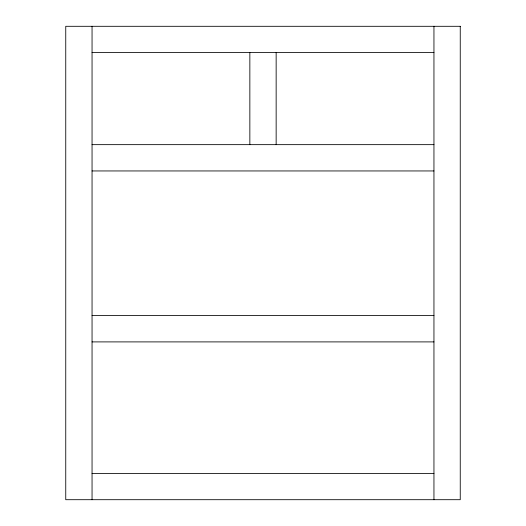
<?xml version="1.0" encoding="UTF-8"?>
<svg xmlns="http://www.w3.org/2000/svg" width="526" height="526" viewBox="0 0 526 526"><rect width="100%" height="100%" fill="white"/><g stroke="black" fill="none" stroke-linecap="round" stroke-linejoin="round"><path stroke-width="0.79" d="M92.05 52.6L433.95 52.6M92.05 144.65L433.95 144.65M92.05 170.95L433.95 170.95M92.05 315.6L433.95 315.6M92.05 341.9L433.95 341.9M92.05 473.4L433.95 473.4M433.95 26.3L433.95 499.7M276.15 52.6L276.15 144.65M249.85 52.6L249.85 144.65M92.05 26.3L92.05 499.7M460.25 26.3L65.75 26.3L65.75 499.7L460.25 499.7L460.25 26.3"/></g></svg>
